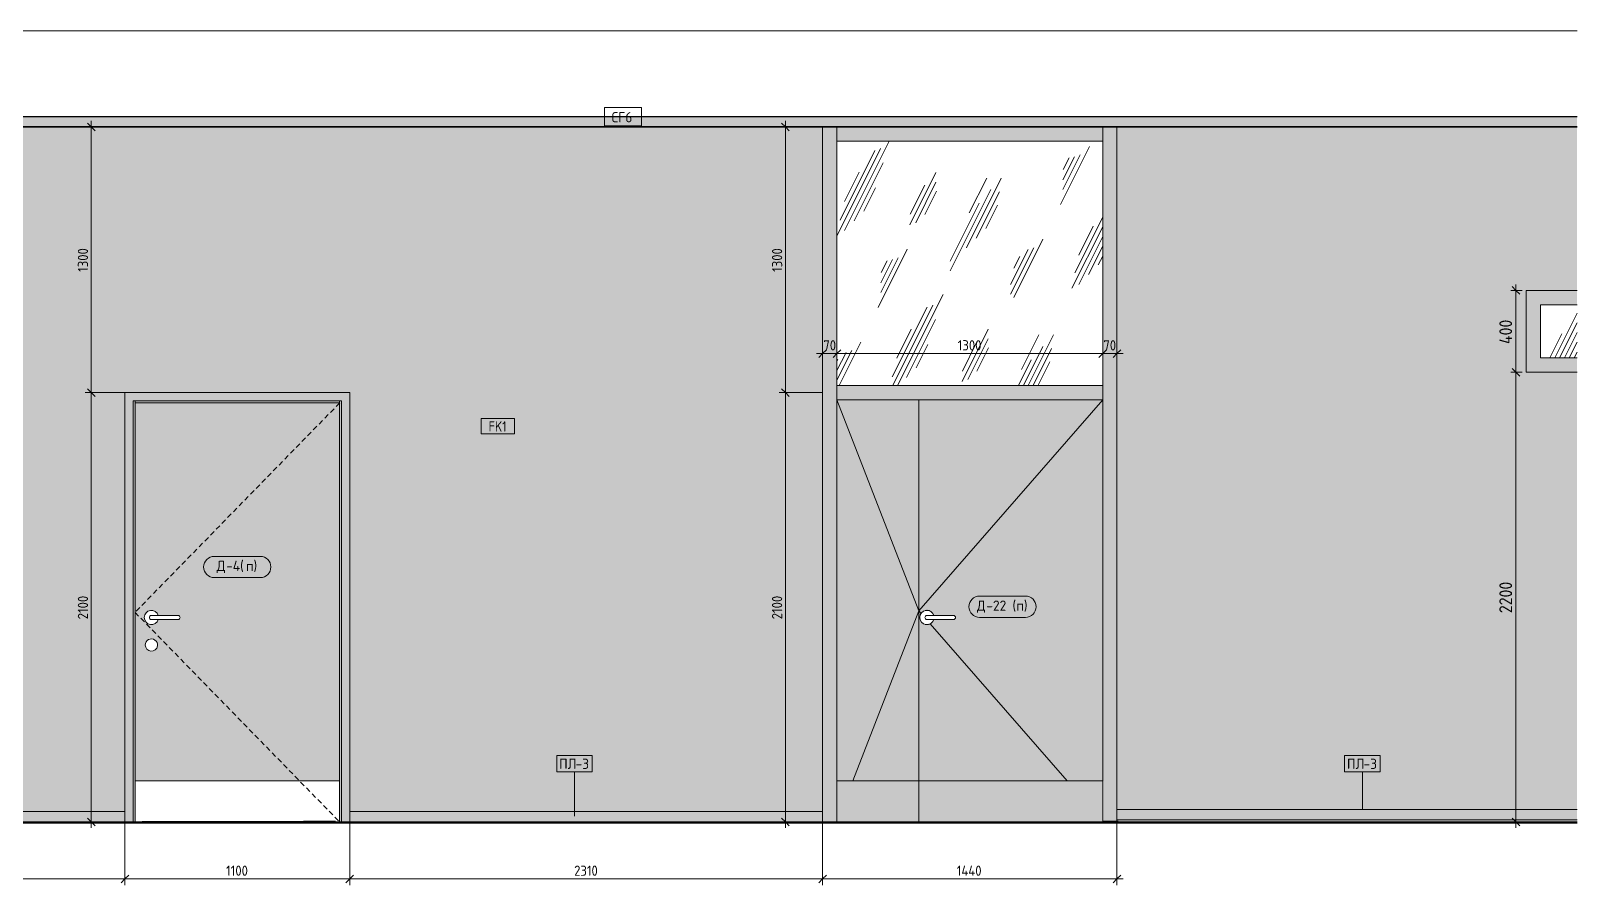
# Model space of a CAD drawing. Header units: millimetres. Extents: x 17333 to 113510, y -1987 to 15924.
# Drawn here: x 101677 to 109241, y 8091 to 12270 of the extents above; entities that cross this region are included whole.
import ezdxf

# ---------------------------------------------------------------- set-up
doc = ezdxf.new("R2010")
doc.units = ezdxf.units.MM
doc.linetypes.add('200_ШТРИХ__ш1_п0_6_', pattern=[40, 25, -15])
doc.linetypes.add('Штрих', pattern=[158.75, 79.375, -79.375])
for name, color, linetype, lineweight in [('A-ANNO-DIMS', 7, 'Continuous', 9), ('A-ANNO-DIMS-25', 7, 'Continuous', 9), ('A-CLNG-IDEN', 7, 'Continuous', 9), ('A-DETL', 7, 'Continuous', 9), ('A-DOOR', 7, 'Continuous', 9), ('A-DOOR-2', 7, 'Штрих', 9), ('A-DOOR-3', 7, '200_ШТРИХ__ш1_п0_6_', 9), ('A-DOOR-FRAM-1', 7, 'Continuous', 9), ('A-DOOR-IDEN', 7, 'Continuous', 9), ('A-FLOR', 7, 'Continuous', 9), ('A-GENM', 7, 'Continuous', 9), ('A-GENM-IDEN', 7, 'Continuous', 9), ('A-GLAZ', 7, 'Continuous', 9), ('A-GLAZ-CURT', 7, 'Continuous', 9), ('A-GLAZ-CWMG', 7, 'Continuous', 9), ('A-WALL-IDEN', 7, 'Continuous', 9), ('A-WALL-PATT', 7, 'Continuous', 9), ('I-WALL', 7, 'Continuous', 9)]:
    doc.layers.add(name, color=color, linetype=linetype, lineweight=lineweight)
for name, color, linetype, lineweight, true_color in [('A-CLNG-1', 7, 'Continuous', 9, 0x787878), ('A-CLNG-FNSH-1', 7, 'Continuous', 30, 0x3c3c3c), ('A-DETL-GENF-1', 7, 'Continuous', 9, 0xffffff), ('A-FLOR-1', 7, 'Continuous', 9, 0x787878), ('A-FLOR-FNSH-1', 7, 'Continuous', 30, 0x3c3c3c)]:
    doc.layers.add(name, color=color, linetype=linetype, lineweight=lineweight, true_color=true_color)
doc.styles.add('GOST Common_1', font='GOST_Common.ttf', dxfattribs={"width": 0.9, "height": 50})
doc.styles.add('GOST Common_2', font='GOST_Common.ttf', dxfattribs={"height": 50})
doc.styles.add('ISOCPEUR_2', font='isocpeur.ttf', dxfattribs={"width": 0.9, "height": 62.5})
doc.styles.add('ISOCPEUR_3', font='isocpeur.ttf', dxfattribs={"width": 0.9, "height": 50})
doc.dimstyles.new('ISO-2_0_0_9К_Средний_округл2_1', dxfattribs={"dimscale": 304.8, "dimtxt": 49.799059, "dimasz": 0.123031, "dimexe": 0.098425, "dimexo": 0, "dimgap": 0, "dimtad": 1, "dimdec": 0, "dimrnd": 10, "dimzin": 0, "dimdsep": 46, "dimtxsty": 'ISOCPEUR_3', "dimblk1": 'OBLIQUE', "dimblk2": 'OBLIQUE', "dimsah": 1, "dimcen": 0.09, "dimdle": 0.098425, "dimazin": 0, "dimtfac": 1, "dimtdec": 4, "dimtix": 1, "dimtmove": 0, "dimatfit": 3, "dimfxl": 1, "dimtvp": 1, "dimtolj": 1, "dimtzin": 0, "dimarcsym": 2})
doc.dimstyles.new('ISO-2_5_0_9К_БОЛЬШОЙ_1', dxfattribs={"dimscale": 304.8, "dimtxt": 62.248823, "dimasz": 0.123031, "dimexe": 0.098425, "dimexo": 0.246063, "dimgap": 0, "dimtad": 1, "dimdec": 0, "dimrnd": 10, "dimzin": 0, "dimdsep": 46, "dimtxsty": 'ISOCPEUR_2', "dimblk1": 'OBLIQUE', "dimblk2": 'OBLIQUE', "dimsah": 1, "dimcen": 0.09, "dimdle": 0.098425, "dimazin": 0, "dimtfac": 1, "dimtdec": 4, "dimtix": 1, "dimtmove": 0, "dimatfit": 3, "dimfxl": 1, "dimtvp": 1, "dimtolj": 1, "dimtzin": 0, "dimarcsym": 2})
pattern_1 = [(63.435, (63.5, 31.75), (-255.583, 766.747), [317.5, -190.5, 317.5, -190.5, -403.903]), (63.435, (63.5, 31.75), (-255.583, 766.747), [-1016, 127, -276.903]), (63.435, (47.6, 47.6), (-255.583, 766.747), [254, -317.5, 190.5, -190.5, -467.403]), (63.435, (47.6, 47.6), (-255.583, 766.747), [-952.5, 222.25, -245.153]), (63.435, (47.6, 95.25), (-255.583, 766.747), [190.5, -381, 127, -190.5, -530.903]), (63.435, (47.6, 95.25), (-255.583, 766.747), [-889, 285.75, -245.153]), (63.435, (95.25, 47.6), (-255.583, 766.747), [190.5, -381, 158.75, -6404.65]), (63.435, (142.9, 95.25), (-255.583, 766.747), [95.25, -476.25, 63.5, -6499.9]), (63.435, (63.5, 174.6), (-255.583, 766.747), [63.5, -476.25, 63.5, -254, -562.653]), (63.435, (63.5, 174.6), (-255.583, 766.747), [-857.25, 158.75, -403.903]), (63.435, (349.25, 127), (-255.583, 766.747), [317.5, -476.25, 381, -251.503]), (63.435, (349.25, 79.4), (-255.583, 766.747), [444.5, -317.5, 476.25, -188.003]), (63.435, (381, 95.25), (-255.583, 766.747), [508, -254, 381, -276.903]), (63.435, (428.6, 142.9), (-255.583, 766.747), [317.5, -444.5, 254, -403.903]), (63.435, (381, 238.1), (-255.583, 766.747), [158.75, -635, 190.5, -435.653]), (63.435, (476.25, 190.5), (-255.583, 766.747), [127, -635, 127, -530.903])]

# ---------------------------------------------------------------- blocks, each defined once
blk = doc.blocks.new('120_Окно_СКБ_1Ст - 120_Окно_СКБ_1Ст 400х1200 EI30-24228621-Развертка 3_18-4')
at = {"layer": 'A-GLAZ'}
blk.add_hatch(color=256, dxfattribs=at).paths.add_polyline_path([(-20609.5, 10600), (-20360, 10600), (-20360, 10670), (-20539.5, 10670), (-20539.5, 10930), (-20360, 10930), (-20360, 11000), (-20609.5, 11000), (-20609.5, 10670)])
h = blk.add_hatch(dxfattribs=at)
h.set_pattern_fill('FP_17', color=256, style=0, pattern_type=2)
h.set_pattern_definition(pattern_1)
h.paths.add_polyline_path([(-20360, 10670), (-20360, 10930), (-20539.5, 10930), (-20539.5, 10670)])
for p, q in [((-20609.5, 11000), (-20609.5, 10600)), ((-20360, 11000), (-20609.5, 11000)), ((-20539.5, 10930), (-20539.5, 10670)), ((-20539.5, 10930), (-20360, 10930)), ((-20539.5, 10670), (-20360, 10670)), ((-20609.5, 10600), (-20360, 10600))]:
    blk.add_line(p, q, dxfattribs=at)
blk = doc.blocks.new('Плинтус - Плинтус темный _ст_школа_-33413198-Развертка 3_18-4')
at = {"layer": 'A-GENM'}
blk.add_hatch(color=256, dxfattribs=at).paths.add_polyline_path([(-27745.9, 8400), (-27465, 8400), (-27465, 8450), (-30510, 8450), (-30510, 8402), (-30494.4, 8402), (-30494.4, 8400), (-28314, 8400)])
for p, q in [((-30510, 8450), (-27465, 8450)), ((-30510, 8402), (-30510, 8450)), ((-27465, 8450), (-27465, 8400))]:
    blk.add_line(p, q, dxfattribs=at)
blk = doc.blocks.new('Плинтус - Плинтус темный _ст_школа_-33413156-Развертка 3_18-4')
at = {"layer": 'A-GENM'}
blk.add_hatch(color=256, dxfattribs=at).paths.add_polyline_path([(-24621.1, 8400), (-24051, 8400), (-24051, 8450), (-26365, 8450), (-26365, 8400), (-24905.2, 8400)])
for p, q in [((-26365, 8450), (-24051, 8450)), ((-26365, 8400), (-26365, 8450)), ((-24051, 8450), (-24051, 8400))]:
    blk.add_line(p, q, dxfattribs=at)
blk = doc.blocks.new('Плинтус - Плинтус темный _ст_школа_-33413114-Развертка 3_18-4')
at = {"layer": 'A-GENM'}
blk.add_hatch(color=256, dxfattribs=at).paths.add_polyline_path([(-20928.2, 8410), (-20360, 8410), (-20360, 8460), (-22611, 8460), (-22611, 8410), (-21496.3, 8410)])
for p, q in [((-22611, 8460), (-20360, 8460)), ((-22611, 8410), (-22611, 8460)), ((-20360, 8410), (-22611, 8410))]:
    blk.add_line(p, q, dxfattribs=at)
blk = doc.blocks.new('110_Дверь_СКБ_1Ст_Внутренняя1 - Д-4_п__1100x2100h_административные помещения-32218723-Развертка 3_18-4')
at = {"layer": 'A-DOOR'}
h = blk.add_hatch(color=256, dxfattribs=at)
h.paths.add_polyline_path([(-27415, 8600), (-26415, 8600), (-26415, 10450), (-27415, 10450), (-27415, 8879.2)])
h.paths.add_polyline_path([(-27337.1, 9235.1), (-27344.5, 9236.5), (-27351.2, 9239.8), (-27357, 9244.6), (-27361.3, 9250.6), (-27364.1, 9257.6), (-27365, 9265), (-27364, 9272.5), (-27361.3, 9279.5), (-27356.8, 9285.6), (-27350.9, 9290.4), (-27344.1, 9293.6), (-27336.6, 9295), (-27329.1, 9294.4), (-27321.9, 9292), (-27315.6, 9287.9), (-27310.5, 9282.3), (-27307, 9275.6), (-27305.2, 9268.3), (-27305.3, 9260.7), (-27307.3, 9253.5), (-27311, 9247), (-27316.2, 9241.6), (-27322.5, 9237.7), (-27329.7, 9235.5)])
h.paths.add_polyline_path([(-27335.5, 9365), (-27344.5, 9366.3), (-27352.8, 9369.9), (-27359.9, 9375.4), (-27365.4, 9382.7), (-27368.8, 9391), (-27370, 9400), (-27368.8, 9409), (-27365.4, 9417.3), (-27359.9, 9424.6), (-27352.8, 9430.1), (-27343.7, 9433.8), (-27335, 9434.9), (-27326.5, 9434), (-27318.1, 9430.7), (-27310.8, 9425.3), (-27305.1, 9418.3), (-27301.5, 9410), (-27205, 9410), (-27202.4, 9409.7), (-27200, 9408.7), (-27197.9, 9407.1), (-27196.3, 9405), (-27195.3, 9402.6), (-27195, 9400), (-27195.3, 9397.4), (-27196.3, 9395), (-27197.9, 9392.9), (-27200, 9391.3), (-27202.4, 9390.3), (-27205, 9390), (-27301.5, 9390), (-27305.1, 9381.7), (-27310.8, 9374.7), (-27318.1, 9369.3), (-27326.5, 9366), (-27335, 9365.1)])
at = {"layer": 'A-DOOR-FRAM-1'}
for points in [[(-27465, 8400), (-27425, 8400), (-27425, 10460), (-26405, 10460), (-26405, 8400), (-26365, 8400), (-26365, 10500), (-27465, 10500), (-27465, 8450)], [(-27415, 8400), (-27415, 10460), (-27425, 10460), (-27425, 8400)], [(-27415, 10450), (-26415, 10450), (-26415, 10460), (-27415, 10460)], [(-26405, 8400), (-26405, 10460), (-26415, 10460), (-26415, 8400)]]:
    blk.add_hatch(color=256, dxfattribs=at).paths.add_polyline_path(points)
at = {"layer": 'A-DOOR'}
for p, q in [((-26415, 10450), (-27415, 10450)), ((-27415, 8600), (-27415, 10450)), ((-26415, 10450), (-26415, 8600)), ((-27205, 9410), (-27335, 9410)), ((-27335, 9410), (-27301.5, 9410)), ((-27335, 9390), (-27205, 9390)), ((-27301.5, 9390), (-27335, 9390)), ((-26415, 8600), (-27415, 8600)), ((-27415, 8600), (-27415, 8400)), ((-26415, 8400), (-26415, 8600))]:
    blk.add_line(p, q, dxfattribs=at)
for centre, radius, start, end in [((-27335, 9400), 35, 16.60155, 180), ((-27335, 9400), 35, 180, 343.39845), ((-27335, 9400), 10, 90, 270), ((-27335, 9400), 10, 90, 270), ((-27205, 9400), 10, 270, 90), ((-27335, 9265), 30, 351.83008, 180), ((-27335, 9265), 30, 180, 351.83008)]:
    blk.add_arc(centre, radius, start, end, dxfattribs=at)
at = {"layer": 'A-DOOR-2'}
for p, q in [((-26365, 10500), (-27465, 10500)), ((-27465, 8400), (-27465, 10500)), ((-26365, 10500), (-27465, 10500)), ((-27465, 8400), (-27465, 10500)), ((-26365, 8400), (-26365, 10500)), ((-26365, 8400), (-26365, 10500))]:
    blk.add_line(p, q, dxfattribs=at)
at = {"layer": 'A-DOOR-3'}
for p, q in [((-26413.6, 10450), (-27415, 9425)), ((-27415, 9425), (-26415, 8400))]:
    blk.add_line(p, q, dxfattribs=at)
at = {"layer": 'A-DOOR-FRAM-1'}
for p, q in [((-27425, 8400), (-27425, 10460)), ((-27425, 10460), (-26405, 10460)), ((-27415, 10450), (-27415, 10460)), ((-27415, 10460), (-27415, 8600)), ((-26415, 10450), (-27415, 10450)), ((-26415, 10460), (-26415, 10450)), ((-26415, 10460), (-26415, 8600)), ((-26405, 10460), (-26405, 8400))]:
    blk.add_line(p, q, dxfattribs=at)
blk = doc.blocks.new('Прямоугольный импост - 50 x 70 мм-31927764-Развертка 3_18-4')
at = {"layer": 'A-GLAZ-CWMG'}
blk.add_hatch(color=256, dxfattribs=at).paths.add_polyline_path([(-24051, 8400), (-23981, 8400), (-23981, 10500), (-24051, 10500), (-24051, 8450)])
blk.add_line((-23981, 10500), (-23981, 10465), dxfattribs=at)
blk = doc.blocks.new('Дверь_Витражная_остекление_ - ДВН_ДАО_Главный вход_1200 в свету Д-22 _п_-31928779-Развертка 3_18-4')
at = {"layer": 'A-DOOR'}
blk.add_hatch(color=256, dxfattribs=at).paths.add_polyline_path([(-23607.6, 8600), (-23581, 8600), (-23581, 10465), (-23981, 10465), (-23981, 8600), (-23644.3, 8600)])
h = blk.add_hatch(color=256, dxfattribs=at)
h.paths.add_polyline_path([(-23581, 8600), (-22681, 8600), (-22681, 10465), (-23581, 10465), (-23581, 9363.7)])
h.paths.add_polyline_path([(-23541, 9365), (-23550.5, 9366.3), (-23558.8, 9369.9), (-23565.9, 9375.4), (-23571.4, 9382.7), (-23574.8, 9391), (-23576, 9400), (-23574.8, 9409.1), (-23571.3, 9417.5), (-23565.7, 9424.7), (-23558.5, 9430.3), (-23550.1, 9433.8), (-23541, 9435), (-23531.9, 9433.8), (-23523.5, 9430.3), (-23515.9, 9424.3), (-23510.7, 9417.5), (-23507.5, 9410), (-23409.6, 9409.8), (-23407.4, 9409.2), (-23405.7, 9408.4), (-23403.7, 9406.7), (-23402.3, 9405), (-23401.3, 9402.6), (-23401, 9400), (-23401.3, 9397.4), (-23402.9, 9394.3), (-23403.9, 9392.9), (-23406.5, 9391.1), (-23408.4, 9390.3), (-23412.1, 9390), (-23507.5, 9390), (-23511.1, 9381.7), (-23516.8, 9374.7), (-23524.1, 9369.3), (-23532.5, 9366), (-23541, 9365)])
for p, q in [((-23981, 8600), (-23981, 10465)), ((-23581, 10465), (-23981, 10465)), ((-22681, 10465), (-23581, 9432.5)), ((-23581, 10465), (-23581, 8600)), ((-23581, 9432.5), (-23569.7, 9419.6)), ((-23411, 9410), (-23541, 9410)), ((-23541, 9410), (-23507.5, 9410)), ((-23541, 9390), (-23411, 9390)), ((-23507.5, 9390), (-23541, 9390)), ((-23426, 9410), (-23526, 9410)), ((-23526, 9390), (-23426, 9390)), ((-23525.5, 9368.8), (-22855.3, 8600))]:
    blk.add_line(p, q, dxfattribs=at)
at = {"layer": 'A-DOOR', "flags": 128}
for points in [[(-23526, 9410), (-23526.6, 9410), (-23527.2, 9410), (-23527.8, 9410), (-23528.4, 9410), (-23529, 9410), (-23529.6, 9410), (-23530.1, 9410), (-23530.7, 9410), (-23531.3, 9410), (-23531.8, 9410), (-23532.4, 9410), (-23532.9, 9410), (-23533.5, 9410), (-23534, 9410), (-23534.5, 9410), (-23535, 9410), (-23535.4, 9410), (-23535.9, 9410), (-23536.3, 9410), (-23536.8, 9410), (-23537.2, 9410), (-23537.6, 9410), (-23537.9, 9410), (-23538.3, 9410), (-23538.6, 9410), (-23538.9, 9410), (-23539.2, 9410), (-23539.5, 9410), (-23539.8, 9410), (-23540, 9410), (-23540.2, 9410), (-23540.4, 9410), (-23540.5, 9410), (-23540.7, 9410), (-23540.8, 9410), (-23540.9, 9410), (-23540.9, 9410), (-23541, 9410), (-23541, 9410)], [(-23541, 9390), (-23541, 9390), (-23540.9, 9390), (-23540.8, 9390), (-23540.7, 9390), (-23540.6, 9390), (-23540.4, 9390), (-23540.2, 9390), (-23540, 9390), (-23539.8, 9390), (-23539.6, 9390), (-23539.3, 9390), (-23539, 9390), (-23538.7, 9390), (-23538.4, 9390), (-23538, 9390), (-23537.7, 9390), (-23537.3, 9390), (-23536.9, 9390), (-23536.5, 9390), (-23536, 9390), (-23535.6, 9390), (-23535.1, 9390), (-23534.6, 9390), (-23534.1, 9390), (-23533.6, 9390), (-23533.1, 9390), (-23532.5, 9390), (-23532, 9390), (-23531.4, 9390), (-23530.9, 9390), (-23530.3, 9390), (-23529.7, 9390), (-23529.1, 9390), (-23528.5, 9390), (-23528, 9390), (-23527.4, 9390), (-23526.8, 9390), (-23526.2, 9390), (-23526, 9390)], [(-23411, 9410), (-23411, 9410), (-23411.1, 9410), (-23411.2, 9410), (-23411.3, 9410), (-23411.4, 9410), (-23411.6, 9410), (-23411.8, 9410), (-23412, 9410), (-23412.2, 9410), (-23412.4, 9410), (-23412.7, 9410), (-23413, 9410), (-23413.3, 9410), (-23413.6, 9410), (-23414, 9410), (-23414.3, 9410), (-23414.7, 9410), (-23415.1, 9410), (-23415.5, 9410), (-23416, 9410), (-23416.4, 9410), (-23416.9, 9410), (-23417.4, 9410), (-23417.9, 9410), (-23418.4, 9410), (-23418.9, 9410), (-23419.5, 9410), (-23420, 9410), (-23420.6, 9410), (-23421.1, 9410), (-23421.7, 9410), (-23422.3, 9410), (-23422.9, 9410), (-23423.5, 9410), (-23424, 9410), (-23424.6, 9410), (-23425.2, 9410), (-23425.8, 9410), (-23426, 9410)], [(-23426, 9390), (-23425.4, 9390), (-23424.8, 9390), (-23424.2, 9390), (-23423.6, 9390), (-23423, 9390), (-23422.4, 9390), (-23421.9, 9390), (-23421.3, 9390), (-23420.7, 9390), (-23420.2, 9390), (-23419.6, 9390), (-23419.1, 9390), (-23418.5, 9390), (-23418, 9390), (-23417.5, 9390), (-23417, 9390), (-23416.6, 9390), (-23416.1, 9390), (-23415.7, 9390), (-23415.2, 9390), (-23414.8, 9390), (-23414.4, 9390), (-23414.1, 9390), (-23413.7, 9390), (-23413.4, 9390), (-23413.1, 9390), (-23412.8, 9390), (-23412.5, 9390), (-23412.2, 9390), (-23412, 9390), (-23411.8, 9390), (-23411.6, 9390), (-23411.5, 9390), (-23411.3, 9390), (-23411.2, 9390), (-23411.1, 9390), (-23411.1, 9390), (-23411, 9390), (-23411, 9390)]]:
    blk.add_lwpolyline(points, dxfattribs=at)
at = {"layer": 'A-DOOR'}
for centre, radius, start, end in [((-23541, 9400), 35, 16.60155, 180), ((-23541, 9400), 35, 180, 343.39845), ((-23541, 9400), 35, 120, 120.63567), ((-23541, 9400), 10, 90, 270), ((-23541, 9400), 10, 90, 270), ((-23541, 9400), 35, 98.57665, 105), ((-23541, 9400), 35, 83.54466, 90), ((-23541, 9400), 35, 68.54049, 75.51214), ((-23541, 9400), 35, 53.55435, 60.58518), ((-23541, 9400), 35, 38.58053, 45.65819), ((-23541, 9400), 35, 23.61551, 30.73116), ((-23541, 9400), 35, 329.26884, 336.38449), ((-23411, 9400), 10, 270, 90), ((-23541, 9400), 35, 239.36433, 240), ((-23541, 9400), 35, 255, 261.42335), ((-23541, 9400), 35, 270, 276.45534), ((-23541, 9400), 35, 284.48786, 291.45951), ((-23541, 9400), 35, 299.41482, 306.44565), ((-23541, 9400), 35, 314.34181, 321.41947)]:
    blk.add_arc(centre, radius, start, end, dxfattribs=at)
blk = doc.blocks.new('Прямоугольный импост - 50 x 70 мм-31928777-Развертка 3_18-4')
at = {"layer": 'A-GLAZ-CWMG'}
blk.add_hatch(color=256, dxfattribs=at).paths.add_polyline_path([(-23835.4, 11730), (-22681, 11730), (-22681, 11800), (-23981, 11800), (-23981, 11730), (-23937.9, 11730)])
for p, q in [((-23981, 11730), (-23981, 11800)), ((-22681, 11730), (-23981, 11730)), ((-22681, 11800), (-22681, 11730))]:
    blk.add_line(p, q, dxfattribs=at)
blk = doc.blocks.new('Системная панель - Стекло - 40мм-32261946-Развертка 3_18-4')
at = {"layer": 'A-GLAZ-CURT'}
h = blk.add_hatch(dxfattribs=at)
h.set_pattern_fill('FP_17', color=256, style=0, pattern_type=2)
h.set_pattern_definition(pattern_1)
h.paths.add_polyline_path([(-22681, 10535), (-22681, 11730), (-23981, 11730), (-23981, 10535)])
blk = doc.blocks.new('Прямоугольный импост - 50 x 70 мм-31701779-Развертка 3_18-4')
at = {"layer": 'A-GLAZ-CWMG'}
blk.add_hatch(color=256, dxfattribs=at).paths.add_polyline_path([(-30531.2, 8402), (-30510, 8402), (-30510, 10500), (-30580, 10500), (-30580, 8600), (-30575, 8600), (-30575, 8402)])
blk.add_line((-30580, 8600), (-30580, 10500), dxfattribs=at)
blk = doc.blocks.new('Прямоугольный импост - 50 x 70 мм-31928778-Развертка 3_18-4')
at = {"layer": 'A-GLAZ-CWMG'}
blk.add_hatch(color=256, dxfattribs=at).paths.add_polyline_path([(-23981, 10465), (-22681, 10465), (-22681, 10535), (-23981, 10535), (-23981, 10500)])
for p, q in [((-23981, 10465), (-23981, 10535)), ((-22681, 10535), (-23981, 10535)), ((-22681, 10535), (-22681, 10465)), ((-22681, 10465), (-23581, 10465))]:
    blk.add_line(p, q, dxfattribs=at)
blk = doc.blocks.new('Прямоугольный импост - 50 x 70 мм-32261947-Развертка 3_18-4')
at = {"layer": 'A-GLAZ-CWMG'}
blk.add_hatch(color=256, dxfattribs=at).paths.add_polyline_path([(-24051, 10500), (-23981, 10500), (-23981, 11800), (-24051, 11800), (-24051, 10535)])
blk.add_line((-23981, 11800), (-23981, 10500), dxfattribs=at)
blk = doc.blocks.new('Прямоугольный импост - 50 x 70 мм-32257330-Развертка 3_18-4')
at = {"layer": 'A-GLAZ-CWMG'}
blk.add_hatch(color=256, dxfattribs=at).paths.add_polyline_path([(-30580, 10500), (-30510, 10500), (-30510, 11800), (-30580, 11800), (-30580, 11132.1)])
blk.add_line((-30580, 10500), (-30580, 11800), dxfattribs=at)
blk = doc.blocks.new('DIMBLOCK57-Развертка 3_18-4')
at = {"layer": 'A-ANNO-DIMS-25'}
for p, q in [((99091.4, 8400), (99091.4, 8090.5)), ((99091.4, 8120.5), (99091.4, 8400)), ((102136.4, 8400), (102136.4, 8090.5)), ((102136.4, 8120.5), (102136.4, 8400)), ((99091.4, 8120.5), (102136.4, 8120.5))]:
    blk.add_line(p, q, dxfattribs=at)
at = {"layer": 'A-ANNO-DIMS-25', "lineweight": 20}
for p, q in [((99091.4, 8120.5), (99072.6, 8101.8)), ((99091.4, 8120.5), (99110.1, 8139.3)), ((102136.4, 8120.5), (102117.6, 8101.8)), ((102136.4, 8120.5), (102155.1, 8139.3))]:
    blk.add_line(p, q, dxfattribs=at)
at = {"layer": 'A-ANNO-DIMS-25', "color": 0, "insert": (100550.7, 8185.8), "char_height": 50, "width": 151.696, "attachment_point": 1, "line_spacing_factor": 1.149209, "style": 'ISOCPEUR_3'}
blk.add_mtext('3050', dxfattribs=at)
blk = doc.blocks.new('_Oblique')
at = {"color": 0, "linetype": 'ByBlock', "lineweight": -2}
blk.add_line((-0.5, -0.5), (0.5, 0.5), dxfattribs=at)
blk = doc.blocks.new('DIMBLOCK58-Развертка 3_18-4')
at = {"layer": 'A-ANNO-DIMS-25'}
for p, q in [((102136.4, 8400), (102136.4, 8090.5)), ((102136.4, 8120.5), (102136.4, 8400)), ((103236.4, 8400), (103236.4, 8090.5)), ((103236.4, 8120.5), (103236.4, 8400)), ((102136.4, 8120.5), (103236.4, 8120.5))]:
    blk.add_line(p, q, dxfattribs=at)
at = {"layer": 'A-ANNO-DIMS-25', "lineweight": 20}
for p, q in [((102136.4, 8120.5), (102117.6, 8101.8)), ((102136.4, 8120.5), (102155.1, 8139.3)), ((103236.4, 8120.5), (103217.6, 8101.8)), ((103236.4, 8120.5), (103255.1, 8139.3))]:
    blk.add_line(p, q, dxfattribs=at)
at = {"layer": 'A-ANNO-DIMS-25', "color": 0, "insert": (102631.8, 8185.8), "char_height": 50, "width": 131.01, "attachment_point": 1, "line_spacing_factor": 1.149209, "style": 'ISOCPEUR_3'}
blk.add_mtext('1100', dxfattribs=at)
blk = doc.blocks.new('DIMBLOCK59-Развертка 3_18-4')
at = {"layer": 'A-ANNO-DIMS-25'}
for p, q in [((103236.4, 8400), (103236.4, 8090.5)), ((103236.4, 8120.5), (103236.4, 8400)), ((105550.4, 8400), (105550.4, 8090.5)), ((105550.4, 8120.5), (105550.4, 8400)), ((103236.4, 8120.5), (105550.4, 8120.5))]:
    blk.add_line(p, q, dxfattribs=at)
at = {"layer": 'A-ANNO-DIMS-25', "lineweight": 20}
for p, q in [((103236.4, 8120.5), (103217.6, 8101.8)), ((103236.4, 8120.5), (103255.1, 8139.3)), ((105550.4, 8120.5), (105531.6, 8101.8)), ((105550.4, 8120.5), (105569.1, 8139.3))]:
    blk.add_line(p, q, dxfattribs=at)
at = {"layer": 'A-ANNO-DIMS-25', "color": 0, "insert": (104334.5, 8185.8), "char_height": 50, "width": 141.353, "attachment_point": 1, "line_spacing_factor": 1.149209, "style": 'ISOCPEUR_3'}
blk.add_mtext('2310', dxfattribs=at)
blk = doc.blocks.new('DIMBLOCK60-Развертка 3_18-4')
at = {"layer": 'A-ANNO-DIMS-25'}
for p, q in [((105550.4, 8400), (105550.4, 8090.5)), ((105550.4, 8120.5), (105550.4, 8400)), ((106990.4, 8410), (106990.4, 8090.5)), ((106990.4, 8120.5), (106990.4, 8410)), ((105550.4, 8120.5), (107020.4, 8120.5))]:
    blk.add_line(p, q, dxfattribs=at)
at = {"layer": 'A-ANNO-DIMS-25', "lineweight": 20}
for p, q in [((105550.4, 8120.5), (105531.6, 8101.8)), ((105550.4, 8120.5), (105569.1, 8139.3)), ((106990.4, 8120.5), (106971.6, 8101.8)), ((106990.4, 8120.5), (107009.1, 8139.3))]:
    blk.add_line(p, q, dxfattribs=at)
at = {"layer": 'A-ANNO-DIMS-25', "color": 0, "insert": (106206.7, 8185.8), "char_height": 50, "width": 152.845, "attachment_point": 1, "line_spacing_factor": 1.149209, "style": 'ISOCPEUR_3'}
blk.add_mtext('1440', dxfattribs=at)
blk = doc.blocks.new('DIMBLOCK64-Развертка 3_18-4')
at = {"layer": 'A-ANNO-DIMS-25'}
for p, q in [((108916.9, 10600), (108972.5, 10600)), ((108942.5, 10600), (108916.9, 10600)), ((108942.5, 8370), (108942.5, 10600)), ((108991, 8400), (108912.5, 8400)), ((108942.5, 8400), (108991, 8400))]:
    blk.add_line(p, q, dxfattribs=at)
at = {"layer": 'A-ANNO-DIMS-25', "lineweight": 20}
for p, q in [((108942.5, 10600), (108923.7, 10618.8)), ((108942.5, 10600), (108961.2, 10581.2)), ((108942.5, 8400), (108923.7, 8418.7)), ((108942.5, 8400), (108961.2, 8381.2))]:
    blk.add_line(p, q, dxfattribs=at)
at = {"layer": 'A-ANNO-DIMS-25', "color": 0, "insert": (108860.8, 9421), "char_height": 62.5, "width": 189.619, "attachment_point": 1, "rotation": 90, "line_spacing_factor": 1.149209, "style": 'ISOCPEUR_2'}
blk.add_mtext('2200', dxfattribs=at)
blk = doc.blocks.new('DIMBLOCK65-Развертка 3_18-4')
at = {"layer": 'A-ANNO-DIMS-25'}
for p, q in [((108916.9, 11000), (108972.5, 11000)), ((108942.5, 11000), (108916.9, 11000)), ((108942.5, 10600), (108942.5, 11030)), ((108916.9, 10600), (108972.5, 10600)), ((108942.5, 10600), (108916.9, 10600))]:
    blk.add_line(p, q, dxfattribs=at)
at = {"layer": 'A-ANNO-DIMS-25', "lineweight": 20}
for p, q in [((108942.5, 11000), (108923.7, 11018.7)), ((108942.5, 11000), (108961.2, 10981.2)), ((108942.5, 10600), (108923.7, 10618.8)), ((108942.5, 10600), (108961.2, 10581.2))]:
    blk.add_line(p, q, dxfattribs=at)
at = {"layer": 'A-ANNO-DIMS-25', "color": 0, "insert": (108860.8, 10737.8), "char_height": 62.5, "width": 149.397, "attachment_point": 1, "rotation": 90, "line_spacing_factor": 1.149209, "style": 'ISOCPEUR_2'}
blk.add_mtext('400', dxfattribs=at)
blk = doc.blocks.new('М_стена_0001 - Типоразмер_без рамки-25382661-Развертка 3_18-4')
at = {"layer": 'A-WALL-IDEN'}
for p, q in [((-25558.8, 10373.1), (-25722.1, 10373.1)), ((-25722.1, 10373.1), (-25722.1, 10298.1)), ((-25558.8, 10298.1), (-25558.8, 10373.1)), ((-25722.1, 10298.1), (-25558.8, 10298.1))]:
    blk.add_line(p, q, dxfattribs=at)
blk = doc.blocks.new('М_потолков - Марка_ Имя типа-25382930-Развертка 3_18-4')
at = {"layer": 'A-CLNG-IDEN'}
for p, q in [((-24937.8, 11894.9), (-25119, 11894.9)), ((-25119, 11894.9), (-25119, 11805.4)), ((-24937.8, 11805.4), (-24937.8, 11894.9)), ((-25119, 11805.4), (-24937.8, 11805.4))]:
    blk.add_line(p, q, dxfattribs=at)
blk = doc.blocks.new('Mark Reiling - Mark Reiling-26174330-Развертка 3_18-4')
at = {"layer": 'A-GENM-IDEN'}
for p, q in [((-29074.2, 8708), (-29074.2, 8629.2)), ((-29074.2, 8708), (-28900.8, 8708)), ((-28900.8, 8708), (-29074.2, 8708)), ((-29074.2, 8708), (-29074.2, 8629.2)), ((-28900.8, 8629.2), (-28900.8, 8708)), ((-28900.8, 8629.2), (-28900.8, 8708)), ((-29074.2, 8629.2), (-28900.8, 8629.2)), ((-29074.2, 8629.2), (-28900.8, 8629.2))]:
    blk.add_line(p, q, dxfattribs=at)
blk = doc.blocks.new('М_двери - Типоразмер_рамка-25223575-Развертка 3_18-4')
at = {"layer": 'A-DOOR-IDEN'}
for p, q in [((-26802.6, 9699), (-27027.4, 9699)), ((-27027.4, 9595), (-26802.6, 9595))]:
    blk.add_line(p, q, dxfattribs=at)
for centre, start, end in [((-27027.4, 9647), 90, 270), ((-26802.6, 9647), 270, 90)]:
    blk.add_arc(centre, 52, start, end, dxfattribs=at)
blk = doc.blocks.new('DIMBLOCK66-Развертка 3_18-4')
at = {"layer": 'A-ANNO-DIMS-25', "lineweight": 20}
for p, q in [((101971.7, 10500), (101952.9, 10518.8)), ((101971.7, 10500), (101990.4, 10481.2)), ((101971.7, 8400), (101952.9, 8418.7)), ((101971.7, 8400), (101990.4, 8381.2))]:
    blk.add_line(p, q, dxfattribs=at)
at = {"layer": 'A-ANNO-DIMS-25'}
for p, q in [((102136.4, 10500), (101941.7, 10500)), ((101971.7, 8370), (101971.7, 10500)), ((101971.7, 10500), (102136.4, 10500)), ((101945.1, 8400), (102001.7, 8400)), ((101971.7, 8400), (101945.1, 8400))]:
    blk.add_line(p, q, dxfattribs=at)
at = {"layer": 'A-ANNO-DIMS-25', "color": 0, "insert": (101906.3, 9391.1), "char_height": 50, "width": 141.353, "attachment_point": 1, "rotation": 90, "line_spacing_factor": 1.149209, "style": 'ISOCPEUR_3'}
blk.add_mtext('2100', dxfattribs=at)
blk = doc.blocks.new('DIMBLOCK67-Развертка 3_18-4')
at = {"layer": 'A-ANNO-DIMS-25', "lineweight": 20}
for p, q in [((101971.7, 11800), (101952.9, 11818.8)), ((101971.7, 11800), (101990.4, 11781.2)), ((101971.7, 10500), (101952.9, 10518.8)), ((101971.7, 10500), (101990.4, 10481.2))]:
    blk.add_line(p, q, dxfattribs=at)
at = {"layer": 'A-ANNO-DIMS-25'}
for p, q in [((101971.7, 10500), (101971.7, 11830)), ((101945.1, 11800), (102001.7, 11800)), ((101971.7, 11800), (101945.1, 11800)), ((102136.4, 10500), (101941.7, 10500)), ((101971.7, 10500), (102136.4, 10500))]:
    blk.add_line(p, q, dxfattribs=at)
at = {"layer": 'A-ANNO-DIMS-25', "color": 0, "insert": (101906.3, 11091.1), "char_height": 50, "width": 141.353, "attachment_point": 1, "rotation": 90, "line_spacing_factor": 1.149209, "style": 'ISOCPEUR_3'}
blk.add_mtext('1300', dxfattribs=at)
blk = doc.blocks.new('DIMBLOCK77-Развертка 3_18-4')
at = {"layer": 'A-ANNO-DIMS-25', "lineweight": 20}
for p, q in [((105367.8, 10500), (105349.1, 10518.8)), ((105367.8, 10500), (105386.6, 10481.2)), ((105367.8, 8400), (105349.1, 8418.7)), ((105367.8, 8400), (105386.6, 8381.2))]:
    blk.add_line(p, q, dxfattribs=at)
at = {"layer": 'A-ANNO-DIMS-25'}
for p, q in [((105550.4, 10500), (105337.8, 10500)), ((105367.8, 8370), (105367.8, 10500)), ((105367.8, 10500), (105550.4, 10500)), ((105550.4, 8400), (105337.8, 8400)), ((105367.8, 8400), (105550.4, 8400))]:
    blk.add_line(p, q, dxfattribs=at)
at = {"layer": 'A-ANNO-DIMS-25', "color": 0, "insert": (105302.5, 9391.1), "char_height": 50, "width": 141.353, "attachment_point": 1, "rotation": 90, "line_spacing_factor": 1.149209, "style": 'ISOCPEUR_3'}
blk.add_mtext('2100', dxfattribs=at)
blk = doc.blocks.new('DIMBLOCK78-Развертка 3_18-4')
at = {"layer": 'A-ANNO-DIMS-25', "lineweight": 20}
for p, q in [((105367.8, 11800), (105349.1, 11818.8)), ((105367.8, 11800), (105386.6, 11781.2)), ((105367.8, 10500), (105349.1, 10518.8)), ((105367.8, 10500), (105386.6, 10481.2))]:
    blk.add_line(p, q, dxfattribs=at)
at = {"layer": 'A-ANNO-DIMS-25'}
for p, q in [((105367.8, 10500), (105367.8, 11830)), ((105341.3, 11800), (105397.8, 11800)), ((105367.8, 11800), (105341.3, 11800)), ((105550.4, 10500), (105337.8, 10500)), ((105367.8, 10500), (105550.4, 10500))]:
    blk.add_line(p, q, dxfattribs=at)
at = {"layer": 'A-ANNO-DIMS-25', "color": 0, "insert": (105302.5, 11091.1), "char_height": 50, "width": 141.353, "attachment_point": 1, "rotation": 90, "line_spacing_factor": 1.149209, "style": 'ISOCPEUR_3'}
blk.add_mtext('1300', dxfattribs=at)
blk = doc.blocks.new('DIMBLOCK79-Развертка 3_18-4')
at = {"layer": 'A-ANNO-DIMS-25'}
for p, q in [((105520.4, 10691.4), (105620.4, 10691.4)), ((105550.4, 10717.9), (105550.4, 10661.4)), ((105550.4, 10691.4), (105550.4, 10717.9)), ((105620.4, 10717.9), (105620.4, 10661.4)), ((105620.4, 10691.4), (105620.4, 10717.9))]:
    blk.add_line(p, q, dxfattribs=at)
at = {"layer": 'A-ANNO-DIMS-25', "lineweight": 20}
for p, q in [((105550.4, 10691.4), (105531.6, 10672.7)), ((105550.4, 10691.4), (105569.1, 10710.2)), ((105620.4, 10691.4), (105601.6, 10672.7)), ((105620.4, 10691.4), (105639.1, 10710.2))]:
    blk.add_line(p, q, dxfattribs=at)
at = {"layer": 'A-ANNO-DIMS-25', "color": 0, "insert": (105553.8, 10756.7), "char_height": 50, "width": 75.848, "attachment_point": 1, "line_spacing_factor": 1.149209, "style": 'ISOCPEUR_3'}
blk.add_mtext('70', dxfattribs=at)
blk = doc.blocks.new('DIMBLOCK80-Развертка 3_18-4')
at = {"layer": 'A-ANNO-DIMS-25', "lineweight": 20}
for p, q in [((105620.4, 10691.4), (105601.6, 10672.7)), ((105620.4, 10691.4), (105639.1, 10710.2)), ((106920.4, 10691.4), (106901.6, 10672.7)), ((106920.4, 10691.4), (106939.1, 10710.2))]:
    blk.add_line(p, q, dxfattribs=at)
at = {"layer": 'A-ANNO-DIMS-25'}
for p, q in [((105620.4, 10717.9), (105620.4, 10661.4)), ((105620.4, 10691.4), (105620.4, 10717.9)), ((105620.4, 10691.4), (106920.4, 10691.4)), ((106920.4, 10717.9), (106920.4, 10661.4)), ((106920.4, 10691.4), (106920.4, 10717.9))]:
    blk.add_line(p, q, dxfattribs=at)
at = {"layer": 'A-ANNO-DIMS-25', "color": 0, "insert": (106211.5, 10756.7), "char_height": 50, "width": 141.353, "attachment_point": 1, "line_spacing_factor": 1.149209, "style": 'ISOCPEUR_3'}
blk.add_mtext('1300', dxfattribs=at)
blk = doc.blocks.new('DIMBLOCK81-Развертка 3_18-4')
at = {"layer": 'A-ANNO-DIMS-25', "lineweight": 20}
for p, q in [((106920.4, 10691.4), (106901.6, 10672.7)), ((106920.4, 10691.4), (106939.1, 10710.2)), ((106990.4, 10691.4), (106971.6, 10672.7)), ((106990.4, 10691.4), (107009.1, 10710.2))]:
    blk.add_line(p, q, dxfattribs=at)
at = {"layer": 'A-ANNO-DIMS-25'}
for p, q in [((106920.4, 10717.9), (106920.4, 10661.4)), ((106920.4, 10691.4), (106920.4, 10717.9)), ((106920.4, 10691.4), (107020.4, 10691.4)), ((106990.4, 10717.9), (106990.4, 10661.4)), ((106990.4, 10691.4), (106990.4, 10717.9))]:
    blk.add_line(p, q, dxfattribs=at)
at = {"layer": 'A-ANNO-DIMS-25', "color": 0, "insert": (106923.8, 10756.7), "char_height": 50, "width": 75.848, "attachment_point": 1, "line_spacing_factor": 1.149209, "style": 'ISOCPEUR_3'}
blk.add_mtext('70', dxfattribs=at)

msp = doc.modelspace()

# ---------------------------------------------------------------- hatches: boundary and pattern name
at = {"layer": 'A-CLNG-1'}
msp.add_hatch(color=256, dxfattribs=at).paths.add_polyline_path([(91082.4, 11800), (109241.3, 11800), (109241.3, 11850), (91082.4, 11850)])
at = {"layer": 'A-DETL-GENF-1'}
for points in [[(105870.1, 8400), (106020.4, 8400), (106020.4, 8600), (105620.4, 8600), (105620.4, 8400), (105846.7, 8400)], [(106596.1, 8400), (106920.4, 8400), (106920.4, 8600), (106020.4, 8600), (106020.4, 8400), (106398.7, 8400)]]:
    msp.add_hatch(color=256, dxfattribs=at).paths.add_polyline_path(points)
at = {"layer": 'A-FLOR'}
msp.add_hatch(color=256, dxfattribs=at).paths.add_polyline_path([(102446.9, 8400), (103009.9, 8400), (103009.9, 8402), (102221.4, 8402), (102221.4, 8400), (102423.6, 8400)])
at = {"layer": 'A-FLOR-1'}
for points in [[(103166.4, 8400), (103166.4, 8402), (103009.9, 8402), (103009.9, 8400)], [(106990.4, 8400), (106996.5, 8400), (106996.5, 8402), (106920.4, 8402), (106920.4, 8400), (106968.8, 8400)]]:
    msp.add_hatch(color=256, dxfattribs=at).paths.add_polyline_path(points)
at = {"layer": 'A-WALL-PATT'}
h = msp.add_hatch(color=256, dxfattribs=at)
h.paths.add_polyline_path([(108105, 8400), (109241.3, 8400), (109241.3, 8410), (106990.4, 8410), (106990.4, 8402), (106996.5, 8402), (106996.5, 8400), (107536.9, 8400)])
h.paths.add_polyline_path([(105264.3, 8450), (105550.4, 8450), (105550.4, 11800), (99091.4, 11800), (99091.4, 8450), (102136.4, 8450), (102136.4, 10500), (103236.4, 10500), (103236.4, 8450), (104980.3, 8450)])
h.paths.add_polyline_path([(95606, 8450), (96591.4, 8450), (96591.4, 11800), (91091.9, 11800), (91091.9, 8450), (95037.8, 8450)])
h.paths.add_polyline_path([(108673.2, 8460), (109241.3, 8460), (109241.3, 10600), (108991.9, 10600), (108991.9, 11000), (109241.3, 11000), (109241.3, 11800), (106990.4, 11800), (106990.4, 8460), (108105, 8460)])
h.paths.add_polyline_path([(94791.4, 10600), (93591.4, 10600), (93591.4, 11000), (94791.4, 11000), (94791.4, 10734.8)])

# ---------------------------------------------------------------- linework, layer by layer
at = {"layer": 'A-CLNG-FNSH-1'}
for p, q in [((109241.3, 11850), (91082.4, 11850)), ((109241.3, 11801), (91082.4, 11801)), ((91082.4, 11800), (109241.3, 11800))]:
    msp.add_line(p, q, dxfattribs=at)
at = {"layer": 'A-DETL'}
for p, q in [((106020.4, 9432.5), (105620.4, 10465)), ((106020.4, 9432.5), (105697.8, 8600)), ((106020.4, 8600), (105620.4, 8600)), ((105620.4, 8600), (105620.4, 8400)), ((106920.4, 8600), (106020.4, 8600)), ((106020.4, 8400), (106020.4, 8600)), ((106920.4, 8400), (106920.4, 8600)), ((105620.4, 8400), (106020.4, 8400)), ((106020.4, 8400), (106920.4, 8400))]:
    msp.add_line(p, q, dxfattribs=at)
at = {"layer": 'A-FLOR'}
for p, q in [((91060.9, 12270), (109241.3, 12270)), ((105620.4, 8400), (99107, 8400)), ((102221.4, 8402), (102221.4, 8400)), ((102221.4, 8402), (103009.9, 8402)), ((109241.3, 8400), (106996.5, 8400))]:
    msp.add_line(p, q, dxfattribs=at)
at = {"layer": 'A-FLOR-FNSH-1'}
for p, q in [((103166.4, 8402), (103009.9, 8402)), ((103009.9, 8402), (103009.9, 8400)), ((103009.9, 8400), (103166.4, 8400)), ((103166.4, 8400), (103166.4, 8402)), ((106996.5, 8402), (106920.4, 8402)), ((106920.4, 8400), (106996.5, 8400)), ((106996.5, 8400), (106996.5, 8402)), ((91060.9, 8395), (109241.3, 8395))]:
    msp.add_line(p, q, dxfattribs=at)
at = {"layer": 'A-GENM-IDEN'}
for p, q in [((104335.8, 8428.5), (104335.8, 8644)), ((108190.8, 8460), (108190.8, 8644))]:
    msp.add_line(p, q, dxfattribs=at)
at = {"layer": 'I-WALL'}
for p, q in [((105550.4, 8450), (105550.4, 11800)), ((106990.4, 11800), (106990.4, 8460)), ((108991.9, 11000), (109241.3, 11000)), ((108991.9, 10600), (108991.9, 11000)), ((109241.3, 10600), (108991.9, 10600)), ((102136.4, 8450), (102136.4, 10500)), ((102136.4, 10500), (103236.4, 10500)), ((103236.4, 10500), (103236.4, 8450)), ((106990.4, 8410), (106990.4, 8402))]:
    msp.add_line(p, q, dxfattribs=at)

# ---------------------------------------------------------------- block references
at = {"layer": 'A-CLNG-IDEN'}
msp.add_blockref('М_потолков - Марка_ Имя типа-25382930-Развертка 3_18-4', (129601.4, 0), dxfattribs=at)
at = {"layer": 'A-DOOR'}
msp.add_blockref('Дверь_Витражная_остекление_ - ДВН_ДАО_Главный вход_1200 в свету Д-22 _п_-31928779-Развертка 3_18-4', (129601.4, 0), dxfattribs=at)
at = {"layer": 'A-DOOR-FRAM-1'}
msp.add_blockref('110_Дверь_СКБ_1Ст_Внутренняя1 - Д-4_п__1100x2100h_административные помещения-32218723-Развертка 3_18-4', (129601.4, 0), dxfattribs=at)
at = {"layer": 'A-DOOR-IDEN'}
for p in [(129601.4, 0), (133345.4, -194.5)]:
    msp.add_blockref('М_двери - Типоразмер_рамка-25223575-Развертка 3_18-4', p, dxfattribs=at)
at = {"layer": 'A-GENM'}
for name in ['Плинтус - Плинтус темный _ст_школа_-33413198-Развертка 3_18-4', 'Плинтус - Плинтус темный _ст_школа_-33413156-Развертка 3_18-4', 'Плинтус - Плинтус темный _ст_школа_-33413114-Развертка 3_18-4']:
    msp.add_blockref(name, (129601.4, 0), dxfattribs=at)
at = {"layer": 'A-GENM-IDEN'}
for p in [(133323.3, 15.9), (137178.3, 15.9)]:
    msp.add_blockref('Mark Reiling - Mark Reiling-26174330-Развертка 3_18-4', p, dxfattribs=at)
at = {"layer": 'A-GLAZ'}
msp.add_blockref('120_Окно_СКБ_1Ст - 120_Окно_СКБ_1Ст 400х1200 EI30-24228621-Развертка 3_18-4', (129601.4, 0), dxfattribs=at)
at = {"layer": 'A-GLAZ-CURT'}
msp.add_blockref('Системная панель - Стекло - 40мм-32261946-Развертка 3_18-4', (129601.4, 0), dxfattribs=at)
at = {"layer": 'A-GLAZ-CWMG'}
for name, p in [('Прямоугольный импост - 50 x 70 мм-32261947-Развертка 3_18-4', (129601.4, 0)), ('Прямоугольный импост - 50 x 70 мм-31928777-Развертка 3_18-4', (129601.4, 0)), ('Прямоугольный импост - 50 x 70 мм-32257330-Развертка 3_18-4', (137500.4, 0)), ('Прямоугольный импост - 50 x 70 мм-31928778-Развертка 3_18-4', (129601.4, 0)), ('Прямоугольный импост - 50 x 70 мм-31927764-Развертка 3_18-4', (129601.4, 0)), ('Прямоугольный импост - 50 x 70 мм-31701779-Развертка 3_18-4', (137500.4, 0))]:
    msp.add_blockref(name, p, dxfattribs=at)
at = {"layer": 'A-WALL-IDEN'}
msp.add_blockref('М_стена_0001 - Типоразмер_без рамки-25382661-Развертка 3_18-4', (129601.4, 0), dxfattribs=at)

# ---------------------------------------------------------------- texts
at = {"layer": 'A-CLNG-IDEN', "insert": (104516.5, 11872.7), "char_height": 50, "width": 132.278, "attachment_point": 1, "style": 'GOST Common_2'}
msp.add_mtext('CF6', dxfattribs=at)
at = {"layer": 'A-DOOR-IDEN', "char_height": 50, "attachment_point": 1, "style": 'GOST Common_2'}
for s, insert, width in [('-4(', (102632, 9677.3), 118.249), ('\\fGOST Common|b0|i0|c204|p34|;)', (102765.9, 9677.3), 24.051), ('\\fGOST Common|b0|i0|c204|p34|;Д', (102585.7, 9677.3), 56.118), ('\\fGOST Common|b0|i0|c204|p34|;п', (102729.5, 9677.3), 44.093), ('\\fGOST Common|b0|i0|c204|p34|;Д', (106304.8, 9482.8), 56.118), ('-22 (', (106351.1, 9482.8), 178.375), ('\\fGOST Common|b0|i0|c204|p34|;п', (106498.3, 9482.8), 44.093), ('\\fGOST Common|b0|i0|c204|p34|;)', (106534.7, 9482.8), 24.051)]:
    msp.add_mtext(s, dxfattribs=dict(at, insert=insert, width=width))
at = {"layer": 'A-GENM-IDEN', "char_height": 50, "attachment_point": 1, "style": 'GOST Common_2'}
for s, insert, width in [('ПЛ', (104260.7, 8708.9), 98.207), ('-3', (104341.7, 8708.9), 86.181), ('ПЛ', (108115.7, 8708.9), 98.207), ('-3', (108196.7, 8708.9), 86.181)]:
    msp.add_mtext(s, dxfattribs=dict(at, insert=insert, width=width))
at = {"layer": 'A-WALL-IDEN', "insert": (103916.1, 10359.5), "char_height": 50, "width": 111.835, "attachment_point": 1, "style": 'GOST Common_1'}
msp.add_mtext('FK1', dxfattribs=at)

# ---------------------------------------------------------------- dimensions: what is measured, and where the dimension line sits
at = {"layer": 'A-ANNO-DIMS'}
for base, p1, p2, dimstyle, override, picture, middle in [((101971.7, 11800), (102136.4, 10500), (101945.1, 11800), 'ISO-2_0_0_9К_Средний_округл2_1', {"dimpost": '<>', "dimfxl": 1313.988243}, 'DIMBLOCK67-Развертка 3_18-4', (101946.7, 11150)), ((105367.8, 11800), (105550.4, 10500), (105341.3, 11800), 'ISO-2_0_0_9К_Средний_округл2_1', {"dimpost": '<>', "dimfxl": 1316.699679}, 'DIMBLOCK78-Развертка 3_18-4', (105342.8, 11150)), ((108942.5, 11000), (108991.9, 10600), (108991.9, 11000), 'ISO-2_5_0_9К_БОЛЬШОЙ_1', {"dimpost": '<>', "dimfxl": 400}, 'DIMBLOCK65-Развертка 3_18-4', (108911.2, 10800)), ((108942.5, 10600), (108916, 8400), (108991.9, 10600), 'ISO-2_5_0_9К_БОЛЬШОЙ_1', {"dimpost": '<>', "dimfxl": 2201.309223}, 'DIMBLOCK64-Развертка 3_18-4', (108911.2, 9500)), ((101971.7, 10500), (101945.1, 8400), (102136.4, 10500), 'ISO-2_0_0_9К_Средний_округл2_1', {"dimpost": '<>', "dimfxl": 2108.688005}, 'DIMBLOCK66-Развертка 3_18-4', (101946.7, 9450)), ((105367.8, 10500), (105550.4, 8400), (105550.4, 10500), 'ISO-2_0_0_9К_Средний_округл2_1', {"dimpost": '<>', "dimfxl": 2100}, 'DIMBLOCK77-Развертка 3_18-4', (105342.8, 9450))]:
    dim = msp.add_linear_dim(base=base, p1=p1, p2=p2, angle=90, dimstyle=dimstyle, override=override, dxfattribs=at)
    dim.commit()
    dim.dimension.update_dxf_attribs({"geometry": picture, "text_midpoint": middle})
for base, p1, p2, override, picture, middle in [((105620.4, 10691.4), (105550.4, 10717.9), (105620.4, 10717.9), {"dimpost": '<>', "dimfxl": 70}, 'DIMBLOCK79-Развертка 3_18-4', (105585.4, 10716.4)), ((106920.4, 10691.4), (105620.4, 10717.9), (106920.4, 10717.9), {"dimpost": '<>', "dimfxl": 1300}, 'DIMBLOCK80-Развертка 3_18-4', (106270.4, 10716.4)), ((106990.4, 10691.4), (106920.4, 10717.9), (106990.4, 10717.9), {"dimpost": '<>', "dimfxl": 70}, 'DIMBLOCK81-Развертка 3_18-4', (106955.4, 10716.4)), ((102136.4, 8120.5), (99091.4, 8400), (102136.4, 8400), {"dimpost": '<>', "dimfxl": 3045}, 'DIMBLOCK57-Развертка 3_18-4', (100613.9, 8145.5)), ((103236.4, 8120.5), (102136.4, 8400), (103236.4, 8400), {"dimpost": '<>', "dimfxl": 1100}, 'DIMBLOCK58-Развертка 3_18-4', (102686.4, 8145.5)), ((105550.4, 8120.5), (103236.4, 8400), (105550.4, 8400), {"dimpost": '<>', "dimfxl": 2314}, 'DIMBLOCK59-Развертка 3_18-4', (104393.4, 8145.5)), ((106990.4, 8120.5), (105550.4, 8400), (106990.4, 8410), {"dimpost": '<>', "dimfxl": 1440.034722}, 'DIMBLOCK60-Развертка 3_18-4', (106270.4, 8145.5))]:
    dim = msp.add_linear_dim(base=base, p1=p1, p2=p2, dimstyle='ISO-2_0_0_9К_Средний_округл2_1', override=override, dxfattribs=at)
    dim.commit()
    dim.dimension.update_dxf_attribs({"geometry": picture, "text_midpoint": middle})

doc.saveas('drawing.dxf')
